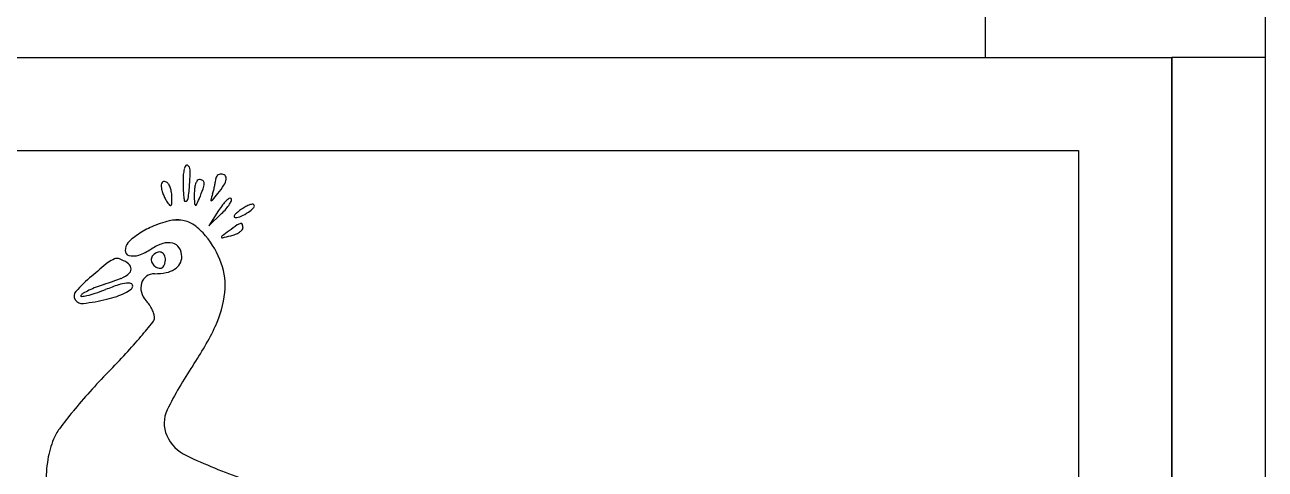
# Model space of a CAD drawing. Header units: millimetres. Extents: x 56222 to 3066687, y -650199 to -121287.
# Drawn here: x 141934.72 to 141948.01, y -185262.41 to -185257.65 of the extents above; entities that cross this region are included whole.
import ezdxf

# ---------------------------------------------------------------- set-up
doc = ezdxf.new("R2010")
doc.units = ezdxf.units.MM
doc.header["$MEASUREMENT"] = 0
doc.layers.add('$TD_AUDIT_GENERATED_(A0BDF17)', color=32, linetype='Continuous', lineweight=30)
doc.layers.add('FURNITURE', color=32, linetype='Continuous', lineweight=9)

msp = doc.modelspace()

# ---------------------------------------------------------------- linework, layer by layer
at = {"layer": '$TD_AUDIT_GENERATED_(A0BDF17)', "linetype": 'Continuous', "lineweight": 25, "ltscale": 2}
for p, q in [((141936.796, -185259.639, 0.517), (141936.694, -185259.802, 0.517)), ((141936.694, -185259.802, 0.517), (141936.829, -185259.672, 0.517))]:
    msp.add_line(p, q, dxfattribs=at)
for centre, radius, start, end in [((141936.762, -185259.284, 0.517), 0.344, 164.6909, 174.9155), ((141936.555, -185259.227, 0.517), 0.13, 147.4509, 164.6909), ((141936.457, -185259.164, 0.517), 0.0136, 58.2826, 147.451), ((141936.435, -185259.201, 0.517), 0.0566, 0.4561, 58.2825), ((141934.426, -185259.217, 0.517), 2.066, 356.1292, 0.4561), ((141936.218, -185259.358, 0.517), 0.0332, 125.0585, 161.9894), ((141936.215, -185259.353, 0.517), 0.0271, 83.14, 125.0584), ((141936.212, -185259.381, 0.517), 0.0546, 58.2825, 83.1399), ((141936.205, -185259.391, 0.517), 0.0664, 30.396, 58.2825), ((141937.293, -185259.331, 0.517), 0.877, 174.9155, 180), ((141938.373, -185259.331, 0.517), 1.957, 180.0001, 182.3354), ((141936.686, -185259.398, 0.517), 0.142, 145.2101, 161.3207), ((141936.591, -185259.332, 0.517), 0.0269, 90, 145.21), ((141936.591, -185259.365, 0.517), 0.0603, 52.7498, 89.9999), ((141936.605, -185259.347, 0.517), 0.0378, 0, 52.7499), ((141935.897, -185259.188, 0.517), 0.878, 348.0578, 350.8212), ((141936.593, -185259.3, 0.517), 0.174, 350.821, 360), ((141936.815, -185259.3, 0.517), 0.049, 155.3208, 180.0001), ((141936.821, -185259.303, 0.517), 0.0546, 132.5585, 155.3206), ((141936.823, -185259.306, 0.517), 0.0588, 110.7207, 132.5586), ((141936.825, -185259.31, 0.517), 0.0631, 90, 110.7206), ((141936.825, -185259.307, 0.517), 0.06, 46.2011, 90), ((141936.71, -185259.274, 0.517), 0.171, 327.4086, 350.7181), ((141936.836, -185259.295, 0.517), 0.0437, 350.7181, 46.2011), ((141936.265, -185259.374, 0.517), 0.0827, 161.9893, 180.6702), ((141936.346, -185259.373, 0.517), 0.163, 180.6702, 193.2724), ((141936.612, -185259.31, 0.517), 0.437, 193.2725, 199.3179), ((141936.648, -185259.298, 0.517), 0.474, 199.3178, 205.2251), ((141936.065, -185259.473, 0.517), 0.23, 19.3178, 30.3959), ((141936.008, -185259.493, 0.517), 0.289, 9.2121, 19.3178), ((141935.989, -185259.496, 0.517), 0.309, 359.5995, 9.2123), ((141937.416, -185259.37, 0.517), 0.999, 182.3354, 186.1979), ((141934.325, -185259.21, 0.517), 2.167, 352.0302, 356.1292), ((141936.983, -185259.454, 0.517), 0.446, 173.5413, 181.464), ((141942.103, -185259.323, 0.517), 5.569, 181.4641, 182.4661), ((141936.788, -185259.432, 0.517), 0.25, 161.3207, 173.5413), ((141934.826, -185258.751, 0.517), 1.921, 336.7461, 340.0992), ((141936.473, -185259.347, 0.517), 0.169, 340.0992, 0.0001), ((141939.259, -185260.263, 0.517), 2.65, 162.3842, 163.867), ((141935.859, -185259.183, 0.517), 0.917, 342.3842, 345.3075), ((141930.508, -185254.335, 0.517), 8.104, 320.1711, 320.8268), ((141935.783, -185259.164, 0.517), 0.995, 345.3074, 348.0577), ((141936.057, -185258.857, 0.517), 0.946, 320.8268, 327.4085), ((141936.523, -185259.356, 0.517), 0.336, 205.2251, 212.8726), ((141936.761, -185259.202, 0.517), 0.62, 212.8725, 217.7767), ((141936.28, -185259.575, 0.517), 0.0111, 217.7766, 305.0583), ((141936.273, -185259.566, 0.517), 0.023, 305.0583, 357.0036), ((141934.789, -185259.488, 0.517), 1.509, 357.0038, 359.5996), ((141937.655, -185259.344, 0.517), 1.24, 186.1979, 188.6863), ((141936.438, -185259.53, 0.517), 0.00908, 188.6864, 270), ((141936.438, -185259.506, 0.517), 0.0327, 270, 352.0302), ((141936.563, -185259.562, 0.517), 0.0229, 182.4659, 231.1068), ((141936.553, -185259.574, 0.517), 0.00783, 231.107, 334.6773), ((141934.704, -185258.699, 0.517), 2.054, 334.6773, 336.7461), ((141936.718, -185259.528, 0.517), 0.00537, 163.8673, 276.2403), ((141936.716, -185259.513, 0.517), 0.0207, 276.2403, 320.1713), ((141937.493, -185260.079, 0.517), 0.824, 142.6496, 147.7323), ((141937.152, -185259.818, 0.517), 0.394, 133.8286, 142.6496), ((141937.032, -185259.694, 0.517), 0.222, 122.6634, 133.8286), ((141936.569, -185259.352, 0.517), 0.409, 319.1568, 327.7322), ((141936.921, -185259.52, 0.517), 0.0155, 45.0001, 122.6636), ((141936.694, -185259.431, 0.517), 0.261, 327.7323, 337.7259), ((141936.918, -185259.523, 0.517), 0.0191, 337.7258, 44.9999), ((141937.343, -185260.055, 0.517), 0.525, 120.2445, 126.1749), ((141937.233, -185259.868, 0.517), 0.308, 111.4063, 120.2445), ((141936.903, -185259.346, 0.517), 0.377, 304.5515, 316.0635), ((141937.197, -185259.774, 0.517), 0.207, 101.3288, 111.4063), ((141937.16, -185259.59, 0.517), 0.0198, 45, 101.3287), ((141937.158, -185259.592, 0.517), 0.0224, 316.0636, 45), ((141936.354, -185260.096, 0.517), 0.356, 80.5475, 103.928), ((141936.354, -185260.095, 0.517), 0.356, 80.5476, 103.9281), ((141936.294, -185259.114, 0.517), 0.773, 313.8285, 319.1568), ((141936.986, -185259.702, 0.517), 0.0217, 144.5614, 188.7898), ((141936.974, -185259.704, 0.517), 0.00926, 188.7901, 270.9323), ((141937.092, -185259.777, 0.517), 0.151, 130.9981, 144.5616), ((141936.972, -185259.544, 0.517), 0.169, 270.9322, 293.8227), ((141937.391, -185260.121, 0.517), 0.607, 126.1749, 130.9981), ((141936.851, -185259.271, 0.517), 0.468, 293.8227, 304.5514), ((141936.528, -185260.773, 0.517), 1.06, 119.3389, 124.0575), ((141936.528, -185260.773, 0.517), 1.06, 119.339, 124.0577), ((141936.404, -185260.553, 0.517), 0.807, 113.5484, 119.3389), ((141936.404, -185260.552, 0.517), 0.807, 113.5485, 119.339), ((141936.55, -185260.889, 0.517), 1.174, 103.928, 113.5485), ((141936.55, -185260.889, 0.517), 1.174, 103.9281, 113.5486), ((141936.364, -185260.035, 0.517), 0.295, 54.2468, 80.5475), ((141936.364, -185260.035, 0.517), 0.295, 54.2469, 80.5476), ((141936.141, -185260.344, 0.517), 0.676, 40.0786, 54.2467), ((141936.141, -185260.344, 0.517), 0.676, 40.0787, 54.2469), ((141942.562, -185267.423, 0.517), 9.444, 126.7642, 127.3454), ((141939.082, -185262.765, 0.517), 3.63, 125.0512, 126.7643), ((141936.881, -185259.655, 0.517), 0.257, 292.096, 302.8043), ((141937.056, -185259.877, 0.517), 0.102, 102.4916, 125.0512), ((141936.926, -185259.725, 0.517), 0.173, 302.8043, 315.4634), ((141937.037, -185259.793, 0.517), 0.016, 20.8553, 102.4916), ((141937.027, -185259.824, 0.517), 0.0316, 315.4633, 0), ((141936.956, -185259.824, 0.517), 0.103, 0, 20.8552), ((141935.929, -185260.07, 0.517), 0.133, 140.3097, 178.7829), ((141936.059, -185260.178, 0.517), 0.302, 128.8848, 140.3098), ((141936.471, -185260.69, 0.517), 0.959, 124.0576, 128.8848), ((141936.355, -185260.476, 0.517), 0.508, 107.7574, 123.2337), ((141936.259, -185260.177, 0.517), 0.194, 75.9785, 107.7576), ((141936.277, -185260.102, 0.517), 0.117, 32.3267, 75.9785), ((141935.938, -185260.515, 0.517), 0.941, 19.3516, 40.0786), ((141936.838, -185259.923, 0.517), 0.00958, 127.3453, 199.2722), ((141936.837, -185259.923, 0.517), 0.00766, 199.2722, 283.4783), ((141934.999, -185252.256, 0.517), 7.892, 283.4783, 284.1415), ((141936.834, -185259.539, 0.517), 0.382, 284.1415, 292.096), ((141935.848, -185260.069, 0.517), 0.0524, 178.7829, 255.1782), ((141935.883, -185259.936, 0.517), 0.19, 255.1782, 288.6681), ((141935.758, -185259.566, 0.517), 0.58, 288.668, 303.2338), ((141936.134, -185260.161, 0.517), 0.0584, 134.9999, 178.2803), ((141936.201, -185260.228, 0.517), 0.153, 113.3208, 134.9998), ((141936.164, -185260.142, 0.517), 0.0596, 69.5372, 113.3207), ((141936.165, -185260.138, 0.517), 0.0554, 23.6643, 69.5373), ((141936.093, -185260.17, 0.517), 0.135, 359.9999, 23.6643), ((141936.229, -185260.133, 0.517), 0.174, 359.9999, 32.3266), ((141936.248, -185260.133, 0.517), 0.155, 330.3118, 359.9999), ((141942.236, -185268.322, 0.517), 10.483, 129.1898, 130.425), ((141935.768, -185260.388, 0.517), 0.246, 110.78, 129.1898), ((141935.709, -185260.233, 0.517), 0.0805, 69.4456, 110.7801), ((141935.582, -185260.571, 0.517), 0.441, 57.6979, 69.4456), ((141935.768, -185260.278, 0.517), 0.0942, 15.7981, 57.698), ((141935.805, -185260.267, 0.517), 0.0548, 313.2602, 15.7982), ((141936.164, -185260.162, 0.517), 0.0884, 178.2802, 210.042), ((141936.181, -185260.152, 0.517), 0.108, 210.0421, 238.2569), ((141936.173, -185260.166, 0.517), 0.0921, 238.2568, 269.9999), ((141936.173, -185260.222, 0.517), 0.036, 270, 305.6499), ((141936.154, -185260.196, 0.517), 0.0676, 305.6499, 327.8989), ((141936.129, -185260.18, 0.517), 0.0977, 327.8989, 346.0713), ((141936.088, -185260.17, 0.517), 0.139, 346.0713, 359.9999), ((141936.184, -185260.042, 0.517), 0.267, 281.0147, 302.2458), ((141936.237, -185260.127, 0.517), 0.167, 302.2458, 330.3118), ((141936.136, -185260.446, 0.517), 0.732, 354.3248, 19.3516), ((141936.686, -185261.806, 0.517), 1.924, 130.425, 137.4848), ((141934.787, -185257.976, 0.517), 2.576, 287.7198, 292.0087), ((141935.643, -185260.094, 0.517), 0.293, 292.0087, 313.2603), ((141936.105, -185260.458, 0.517), 0.14, 125.2564, 162.6969), ((141936.112, -185260.468, 0.517), 0.152, 89.9999, 125.2564), ((141936.112, -185259.673, 0.517), 0.643, 269.9999, 281.0147), ((141935.321, -185260.555, 0.517), 0.0724, 137.4848, 212.9897), ((141935.379, -185260.583, 0.517), 0.066, 119.4169, 148.2824), ((141935.842, -185261.405, 0.517), 1.009, 115.4738, 119.417), ((141935.146, -185259.539, 0.517), 1.04, 283.4016, 288.4129), ((141935.886, -185261.498, 0.517), 1.112, 111.1412, 115.4739), ((141934.59, -185257.869, 0.517), 2.8, 288.4129, 290.8052), ((141936.035, -185261.882, 0.517), 1.524, 107.7197, 111.1412), ((141936.849, -185263.814, 0.517), 3.56, 108.3759, 110.8052), ((141935.48, -185259.896, 0.517), 0.7, 288.7984, 296.773), ((141935.868, -185260.861, 0.517), 0.448, 97.1944, 108.3759), ((141935.569, -185260.073, 0.517), 0.502, 296.7731, 305.3852), ((141935.824, -185260.51, 0.517), 0.094, 68.3729, 97.1945), ((141935.848, -185260.449, 0.517), 0.0292, 359.9999, 68.3729), ((141935.837, -185260.449, 0.517), 0.0402, 305.3852, 359.9998), ((141936.136, -185260.468, 0.517), 0.172, 162.6969, 195.7391), ((141936.193, -185260.452, 0.517), 0.232, 195.7391, 222.1446), ((141935.783, -185260.411, 0.517), 1.086, 334.6066, 354.3249), ((141935.337, -185260.545, 0.517), 0.0911, 212.9897, 277.4117), ((141935.329, -185260.553, 0.517), 0.00762, 148.2824, 276.193), ((141935.28, -185260.1, 0.517), 0.463, 276.193, 283.4017), ((141935.032, -185258.202, 0.517), 2.454, 277.4116, 283.3592), ((141935.33, -185259.455, 0.517), 1.166, 283.3591, 288.7984), ((141935.733, -185260.868, 0.517), 0.39, 34.0096, 42.1445), ((141935.688, -185260.898, 0.517), 0.443, 26.6245, 34.0097), ((141935.742, -185260.871, 0.517), 0.383, 18.8934, 26.6245), ((141936.032, -185260.785, 0.517), 0.0787, 321.1864, 359.9999), ((141935.995, -185260.785, 0.517), 0.115, 359.9999, 18.8935), ((141929.787, -185255.761, 0.517), 8.094, 319.7574, 321.1863), ((141933.842, -185259.489, 0.517), 3.235, 325.8676, 334.6067), ((141931.673, -185257.357, 0.517), 5.623, 317.2894, 319.7574), ((141928.837, -185254.739, 0.517), 9.483, 315.6209, 317.2895), ((141939.658, -185263.431, 0.517), 3.791, 145.8675, 154.1278), ((141940.381, -185266.036, 0.517), 6.669, 135.6209, 138.0901), ((141939.697, -185265.422, 0.517), 5.75, 138.0901, 140.8496), ((141939.241, -185265.051, 0.517), 5.162, 140.8496, 143.4629), ((141936.54, -185261.919, 0.517), 0.326, 154.1278, 203.9843), ((141935.521, -185262.295, 0.517), 0.533, 143.4629, 157.3234), ((141935.907, -185262.456, 0.517), 0.951, 157.3234, 171.1251), ((141936.635, -185261.877, 0.517), 0.43, 203.9842, 244.9313), ((141939.444, -185255.871, 0.517), 7.061, 244.9313, 250.2532), ((141936.666, -185262.574, 0.517), 1.719, 171.125, 179.9822)]:
    msp.add_arc(centre, radius, start, end, dxfattribs=at)
at = {"layer": 'FURNITURE', "lineweight": 30}
for p, q in [((141910.009, -185257.996, 0.517), (141947.011, -185257.996, 0.517)), ((141948.01, -185257.996, 0.517), (141947.009, -185257.996, 0.517)), ((141947.011, -185257.996, 0.517), (141947.011, -185257.996, 0.517)), ((141947.011, -185257.996, 0.517), (141947.011, -185318.593, 0.517)), ((141911.009, -185258.996, 0.517), (141946.011, -185258.996, 0.517)), ((141946.011, -185258.996, 0.517), (141946.011, -185317.593, 0.517))]:
    msp.add_line(p, q, dxfattribs=at)
at = {"layer": 'FURNITURE', "lineweight": 30, "elevation": 0.517}
msp.add_lwpolyline([(141909.009, -185239.601), (141948.011, -185239.601), (141948.011, -185346.601), (141909.009, -185346.601)], close=True, dxfattribs=at)
msp.add_lwpolyline([(141909.997, -185257.996), (141909.996, -185249.259, -0.454845), (141914.009, -185244.601), (141941.011, -185244.601, -0.435086), (141945.011, -185248.919), (141945.011, -185257.996)], format="xyb", dxfattribs=at)
for points in [[(141910.009, -185257.996), (141947.011, -185257.996)], [(141947.01, -185346.601), (141947.011, -185257.996)]]:
    msp.add_lwpolyline(points, dxfattribs=at)

doc.saveas('drawing.dxf')
